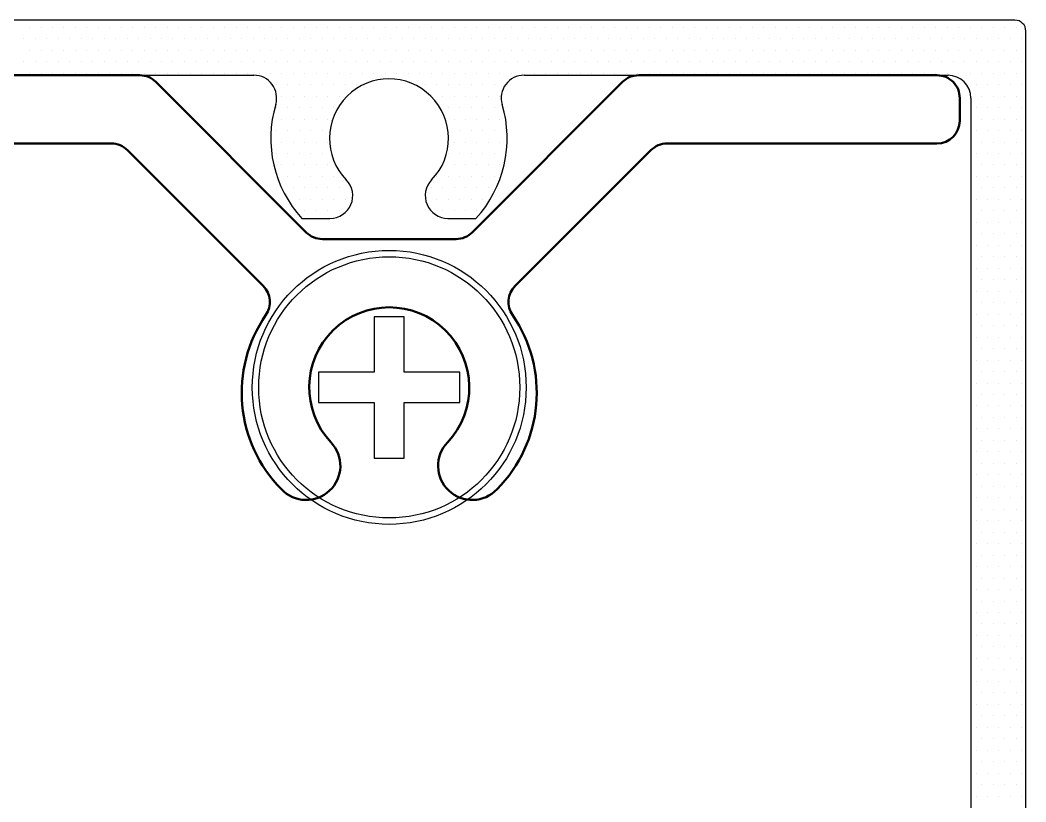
# Model space of a CAD drawing. Header units: inches. Extents: x 3.8 to 36.3, y 0.9 to 43.6.
# Drawn here: x 9.196 to 10.566, y 13.41 to 14.474 of the extents above; entities that cross this region are included whole.
import ezdxf

# ---------------------------------------------------------------- set-up
doc = ezdxf.new("R2010")
doc.units = ezdxf.units.IN
doc.header["$MEASUREMENT"] = 0
doc.layers.add('R-SWTS-DET1', color=1, linetype='Continuous')
doc.layers.add('R-SWTS-PAT1', color=5, linetype='Continuous')

msp = doc.modelspace()

# ---------------------------------------------------------------- linework, layer by layer
at = {"layer": 'R-SWTS-DET1', "lineweight": 30}
for p, q in [((10.55127, 14.47395), (8.33877, 14.47395)), ((10.56627, 12.48898), (10.56627, 14.45895)), ((8.88274, 14.39891), (9.51483, 14.39891)), ((9.88274, 14.39891), (10.46027, 14.39891)), ((10.49127, 14.36791), (10.49127, 12.57995)), ((9.5803, 14.20391), (9.61841, 14.20391)), ((9.77916, 14.20391), (9.81728, 14.20391))]:
    msp.add_line(p, q, dxfattribs=at)
at = {"layer": 'R-SWTS-DET1', "lineweight": 50}
for p, q in [((9.03892, 14.39891), (9.19913, 14.39891)), ((9.19913, 14.39891), (9.35935, 14.39891)), ((10.03892, 14.39891), (10.44521, 14.39891)), ((9.38127, 14.38983), (9.58611, 14.18499)), ((9.81215, 14.18499), (10.017, 14.38983)), ((10.47621, 14.36784), (10.47615, 14.33684)), ((9.32083, 14.30591), (9.07744, 14.30591)), ((10.44515, 14.30591), (10.07744, 14.30591)), ((9.52759, 14.11199), (9.34275, 14.29683)), ((10.05552, 14.29683), (9.87067, 14.11199)), ((9.60803, 14.17591), (9.79023, 14.17591))]:
    msp.add_line(p, q, dxfattribs=at)
at = {"layer": 'R-SWTS-DET1'}
for p, q in [((9.67863, 14.07011), (9.67863, 14.00566)), ((9.71963, 14.07011), (9.67863, 14.07011)), ((9.71963, 14.00566), (9.71963, 14.07011)), ((9.67863, 14.00566), (9.67863, 13.99441)), ((9.71963, 13.99441), (9.71963, 14.00566)), ((9.66738, 13.99441), (9.60293, 13.99441)), ((9.60293, 13.99441), (9.60293, 13.95341)), ((9.67863, 13.99441), (9.66738, 13.99441)), ((9.73088, 13.99441), (9.71963, 13.99441)), ((9.79533, 13.99441), (9.73088, 13.99441)), ((9.79533, 13.95341), (9.79533, 13.99441)), ((9.60293, 13.95341), (9.66738, 13.95341)), ((9.66738, 13.95341), (9.67863, 13.95341)), ((9.67863, 13.95341), (9.67863, 13.94216)), ((9.71963, 13.95341), (9.73088, 13.95341)), ((9.71963, 13.94216), (9.71963, 13.95341)), ((9.73088, 13.95341), (9.79533, 13.95341)), ((9.67863, 13.94216), (9.67863, 13.87771)), ((9.71963, 13.87771), (9.71963, 13.94216)), ((9.67863, 13.87771), (9.71963, 13.87771))]:
    msp.add_line(p, q, dxfattribs=at)
for radius in [0.1865, 0.17782]:
    msp.add_circle((9.69913, 13.97391), radius, dxfattribs=at)
at = {"layer": 'R-SWTS-DET1', "lineweight": 30}
for centre, radius, start, end in [((10.55127, 14.45895), 0.015, 0, 90), ((9.51483, 14.36791), 0.031, 343.35396, 90), ((9.88274, 14.36791), 0.031, 90, 196.64604), ((10.46027, 14.36791), 0.031, 0, 90), ((9.69879, 14.31291), 0.081, 315.85883, 224.14117), ((9.69879, 14.31291), 0.161, 163.35396, 222.61111), ((9.69879, 14.31291), 0.161, 317.38889, 16.64604), ((9.61841, 14.23491), 0.031, 270, 44.14117), ((9.77916, 14.23491), 0.031, 135.85883, 270)]:
    msp.add_arc(centre, radius, start, end, dxfattribs=at)
at = {"layer": 'R-SWTS-DET1', "lineweight": 50}
for centre, radius, start, end in [((9.35935, 14.36791), 0.031, 45, 90), ((10.03892, 14.36791), 0.031, 90, 135), ((10.44521, 14.36791), 0.031, 359.87936, 90), ((10.44515, 14.33691), 0.031, 270, 359.87936), ((9.32083, 14.27491), 0.031, 45, 90), ((10.07744, 14.27491), 0.031, 90, 135), ((9.60803, 14.20691), 0.031, 225, 270), ((9.79023, 14.20691), 0.031, 270, 315), ((9.50567, 14.09007), 0.031, 325.3971, 45), ((9.89259, 14.09007), 0.031, 135, 214.6029), ((9.69913, 13.97391), 0.109, 316.649, 223.351), ((9.6847, 13.96655), 0.18651, 145.3971, 224.74966), ((9.71356, 13.96655), 0.18651, 315.25034, 34.6029), ((9.58606, 13.86716), 0.0465, 223.351, 43.351), ((9.81221, 13.86716), 0.0465, 136.649, 316.649)]:
    msp.add_arc(centre, radius, start, end, dxfattribs=at)
at = {"layer": 'R-SWTS-PAT1'}
for p, q in [((9.20927, 14.46425), (9.20927, 14.46425)), ((9.2249, 14.46425), (9.2249, 14.46425)), ((9.24052, 14.46425), (9.24052, 14.46425)), ((9.25615, 14.46425), (9.25615, 14.46425)), ((9.27177, 14.46425), (9.27177, 14.46425)), ((9.2874, 14.46425), (9.2874, 14.46425)), ((9.30302, 14.46425), (9.30302, 14.46425)), ((9.31865, 14.46425), (9.31865, 14.46425)), ((9.33427, 14.46425), (9.33427, 14.46425)), ((9.3499, 14.46425), (9.3499, 14.46425)), ((9.36552, 14.46425), (9.36552, 14.46425)), ((9.38115, 14.46425), (9.38115, 14.46425)), ((9.39677, 14.46425), (9.39677, 14.46425)), ((9.4124, 14.46425), (9.4124, 14.46425)), ((9.42802, 14.46425), (9.42802, 14.46425)), ((9.44365, 14.46425), (9.44365, 14.46425)), ((9.45927, 14.46425), (9.45927, 14.46425)), ((9.4749, 14.46425), (9.4749, 14.46425)), ((9.49052, 14.46425), (9.49052, 14.46425)), ((9.50615, 14.46425), (9.50615, 14.46425)), ((9.52177, 14.46425), (9.52177, 14.46425)), ((9.5374, 14.46425), (9.5374, 14.46425)), ((9.55302, 14.46425), (9.55302, 14.46425)), ((9.56865, 14.46425), (9.56865, 14.46425)), ((9.58427, 14.46425), (9.58427, 14.46425)), ((9.5999, 14.46425), (9.5999, 14.46425)), ((9.61552, 14.46425), (9.61552, 14.46425)), ((9.63115, 14.46425), (9.63115, 14.46425)), ((9.64677, 14.46425), (9.64677, 14.46425)), ((9.6624, 14.46425), (9.6624, 14.46425)), ((9.67802, 14.46425), (9.67802, 14.46425)), ((9.69365, 14.46425), (9.69365, 14.46425)), ((9.70927, 14.46425), (9.70927, 14.46425)), ((9.7249, 14.46425), (9.7249, 14.46425)), ((9.74052, 14.46425), (9.74052, 14.46425)), ((9.75615, 14.46425), (9.75615, 14.46425)), ((9.77177, 14.46425), (9.77177, 14.46425)), ((9.7874, 14.46425), (9.7874, 14.46425)), ((9.80302, 14.46425), (9.80302, 14.46425)), ((9.81865, 14.46425), (9.81865, 14.46425)), ((9.83427, 14.46425), (9.83427, 14.46425)), ((9.8499, 14.46425), (9.8499, 14.46425)), ((9.86552, 14.46425), (9.86552, 14.46425)), ((9.88115, 14.46425), (9.88115, 14.46425)), ((9.89677, 14.46425), (9.89677, 14.46425)), ((9.9124, 14.46425), (9.9124, 14.46425)), ((9.92802, 14.46425), (9.92802, 14.46425)), ((9.94365, 14.46425), (9.94365, 14.46425)), ((9.95927, 14.46425), (9.95927, 14.46425)), ((9.9749, 14.46425), (9.9749, 14.46425)), ((9.99052, 14.46425), (9.99052, 14.46425)), ((10.00615, 14.46425), (10.00615, 14.46425)), ((10.02177, 14.46425), (10.02177, 14.46425)), ((10.0374, 14.46425), (10.0374, 14.46425)), ((10.05302, 14.46425), (10.05302, 14.46425)), ((10.06865, 14.46425), (10.06865, 14.46425)), ((10.08427, 14.46425), (10.08427, 14.46425)), ((10.0999, 14.46425), (10.0999, 14.46425)), ((10.11552, 14.46425), (10.11552, 14.46425)), ((10.13115, 14.46425), (10.13115, 14.46425)), ((10.14677, 14.46425), (10.14677, 14.46425)), ((10.1624, 14.46425), (10.1624, 14.46425)), ((10.17802, 14.46425), (10.17802, 14.46425)), ((10.19365, 14.46425), (10.19365, 14.46425)), ((10.20927, 14.46425), (10.20927, 14.46425)), ((10.2249, 14.46425), (10.2249, 14.46425)), ((10.24052, 14.46425), (10.24052, 14.46425)), ((10.25615, 14.46425), (10.25615, 14.46425)), ((10.27177, 14.46425), (10.27177, 14.46425)), ((10.2874, 14.46425), (10.2874, 14.46425)), ((10.30302, 14.46425), (10.30302, 14.46425)), ((10.31865, 14.46425), (10.31865, 14.46425)), ((10.33427, 14.46425), (10.33427, 14.46425)), ((10.3499, 14.46425), (10.3499, 14.46425)), ((10.36552, 14.46425), (10.36552, 14.46425)), ((10.38115, 14.46425), (10.38115, 14.46425)), ((10.39677, 14.46425), (10.39677, 14.46425)), ((10.4124, 14.46425), (10.4124, 14.46425)), ((10.42802, 14.46425), (10.42802, 14.46425)), ((10.44365, 14.46425), (10.44365, 14.46425)), ((10.45927, 14.46425), (10.45927, 14.46425)), ((10.4749, 14.46425), (10.4749, 14.46425)), ((10.49052, 14.46425), (10.49052, 14.46425)), ((10.50615, 14.46425), (10.50615, 14.46425)), ((10.52177, 14.46425), (10.52177, 14.46425)), ((10.5374, 14.46425), (10.5374, 14.46425)), ((10.55302, 14.46425), (10.55302, 14.46425)), ((9.20146, 14.44862), (9.20146, 14.44862)), ((9.21709, 14.44862), (9.21709, 14.44862)), ((9.23271, 14.44862), (9.23271, 14.44862)), ((9.24834, 14.44862), (9.24834, 14.44862)), ((9.26396, 14.44862), (9.26396, 14.44862)), ((9.27959, 14.44862), (9.27959, 14.44862)), ((9.29521, 14.44862), (9.29521, 14.44862)), ((9.31084, 14.44862), (9.31084, 14.44862)), ((9.32646, 14.44862), (9.32646, 14.44862)), ((9.34209, 14.44862), (9.34209, 14.44862)), ((9.35771, 14.44862), (9.35771, 14.44862)), ((9.37334, 14.44862), (9.37334, 14.44862)), ((9.38896, 14.44862), (9.38896, 14.44862)), ((9.40459, 14.44862), (9.40459, 14.44862)), ((9.42021, 14.44862), (9.42021, 14.44862)), ((9.43584, 14.44862), (9.43584, 14.44862)), ((9.45146, 14.44862), (9.45146, 14.44862)), ((9.46709, 14.44862), (9.46709, 14.44862)), ((9.48271, 14.44862), (9.48271, 14.44862)), ((9.49834, 14.44862), (9.49834, 14.44862)), ((9.51396, 14.44862), (9.51396, 14.44862)), ((9.52959, 14.44862), (9.52959, 14.44862)), ((9.54521, 14.44862), (9.54521, 14.44862)), ((9.56084, 14.44862), (9.56084, 14.44862)), ((9.57646, 14.44862), (9.57646, 14.44862)), ((9.59209, 14.44862), (9.59209, 14.44862)), ((9.60771, 14.44862), (9.60771, 14.44862)), ((9.62334, 14.44862), (9.62334, 14.44862)), ((9.63896, 14.44862), (9.63896, 14.44862)), ((9.65459, 14.44862), (9.65459, 14.44862)), ((9.67021, 14.44862), (9.67021, 14.44862)), ((9.68584, 14.44862), (9.68584, 14.44862)), ((9.70146, 14.44862), (9.70146, 14.44862)), ((9.71709, 14.44862), (9.71709, 14.44862)), ((9.73271, 14.44862), (9.73271, 14.44862)), ((9.74834, 14.44862), (9.74834, 14.44862)), ((9.76396, 14.44862), (9.76396, 14.44862)), ((9.77959, 14.44862), (9.77959, 14.44862)), ((9.79521, 14.44862), (9.79521, 14.44862)), ((9.81084, 14.44862), (9.81084, 14.44862)), ((9.82646, 14.44862), (9.82646, 14.44862)), ((9.84209, 14.44862), (9.84209, 14.44862)), ((9.85771, 14.44862), (9.85771, 14.44862)), ((9.87334, 14.44862), (9.87334, 14.44862)), ((9.88896, 14.44862), (9.88896, 14.44862)), ((9.90459, 14.44862), (9.90459, 14.44862)), ((9.92021, 14.44862), (9.92021, 14.44862)), ((9.93584, 14.44862), (9.93584, 14.44862)), ((9.95146, 14.44862), (9.95146, 14.44862)), ((9.96709, 14.44862), (9.96709, 14.44862)), ((9.98271, 14.44862), (9.98271, 14.44862)), ((9.99834, 14.44862), (9.99834, 14.44862)), ((10.01396, 14.44862), (10.01396, 14.44862)), ((10.02959, 14.44862), (10.02959, 14.44862)), ((10.04521, 14.44862), (10.04521, 14.44862)), ((10.06084, 14.44862), (10.06084, 14.44862)), ((10.07646, 14.44862), (10.07646, 14.44862)), ((10.09209, 14.44862), (10.09209, 14.44862)), ((10.10771, 14.44862), (10.10771, 14.44862)), ((10.12334, 14.44862), (10.12334, 14.44862)), ((10.13896, 14.44862), (10.13896, 14.44862)), ((10.15459, 14.44862), (10.15459, 14.44862)), ((10.17021, 14.44862), (10.17021, 14.44862)), ((10.18584, 14.44862), (10.18584, 14.44862)), ((10.20146, 14.44862), (10.20146, 14.44862)), ((10.21709, 14.44862), (10.21709, 14.44862)), ((10.23271, 14.44862), (10.23271, 14.44862)), ((10.24834, 14.44862), (10.24834, 14.44862)), ((10.26396, 14.44862), (10.26396, 14.44862)), ((10.27959, 14.44862), (10.27959, 14.44862)), ((10.29521, 14.44862), (10.29521, 14.44862)), ((10.31084, 14.44862), (10.31084, 14.44862)), ((10.32646, 14.44862), (10.32646, 14.44862)), ((10.34209, 14.44862), (10.34209, 14.44862)), ((10.35771, 14.44862), (10.35771, 14.44862)), ((10.37334, 14.44862), (10.37334, 14.44862)), ((10.38896, 14.44862), (10.38896, 14.44862)), ((10.40459, 14.44862), (10.40459, 14.44862)), ((10.42021, 14.44862), (10.42021, 14.44862)), ((10.43584, 14.44862), (10.43584, 14.44862)), ((10.45146, 14.44862), (10.45146, 14.44862)), ((10.46709, 14.44862), (10.46709, 14.44862)), ((10.48271, 14.44862), (10.48271, 14.44862)), ((10.49834, 14.44862), (10.49834, 14.44862)), ((10.51396, 14.44862), (10.51396, 14.44862)), ((10.52959, 14.44862), (10.52959, 14.44862)), ((10.54521, 14.44862), (10.54521, 14.44862)), ((10.56084, 14.44862), (10.56084, 14.44862)), ((9.20927, 14.433), (9.20927, 14.433)), ((9.2249, 14.433), (9.2249, 14.433)), ((9.24052, 14.433), (9.24052, 14.433)), ((9.25615, 14.433), (9.25615, 14.433)), ((9.27177, 14.433), (9.27177, 14.433)), ((9.2874, 14.433), (9.2874, 14.433)), ((9.30302, 14.433), (9.30302, 14.433)), ((9.31865, 14.433), (9.31865, 14.433)), ((9.33427, 14.433), (9.33427, 14.433)), ((9.3499, 14.433), (9.3499, 14.433)), ((9.36552, 14.433), (9.36552, 14.433)), ((9.38115, 14.433), (9.38115, 14.433)), ((9.39677, 14.433), (9.39677, 14.433)), ((9.4124, 14.433), (9.4124, 14.433)), ((9.42802, 14.433), (9.42802, 14.433)), ((9.44365, 14.433), (9.44365, 14.433)), ((9.45927, 14.433), (9.45927, 14.433)), ((9.4749, 14.433), (9.4749, 14.433)), ((9.49052, 14.433), (9.49052, 14.433)), ((9.50615, 14.433), (9.50615, 14.433)), ((9.52177, 14.433), (9.52177, 14.433)), ((9.5374, 14.433), (9.5374, 14.433)), ((9.55302, 14.433), (9.55302, 14.433)), ((9.56865, 14.433), (9.56865, 14.433)), ((9.58427, 14.433), (9.58427, 14.433)), ((9.5999, 14.433), (9.5999, 14.433)), ((9.61552, 14.433), (9.61552, 14.433)), ((9.63115, 14.433), (9.63115, 14.433)), ((9.64677, 14.433), (9.64677, 14.433)), ((9.6624, 14.433), (9.6624, 14.433)), ((9.67802, 14.433), (9.67802, 14.433)), ((9.69365, 14.433), (9.69365, 14.433)), ((9.70927, 14.433), (9.70927, 14.433)), ((9.7249, 14.433), (9.7249, 14.433)), ((9.74052, 14.433), (9.74052, 14.433)), ((9.75615, 14.433), (9.75615, 14.433)), ((9.77177, 14.433), (9.77177, 14.433)), ((9.7874, 14.433), (9.7874, 14.433)), ((9.80302, 14.433), (9.80302, 14.433)), ((9.81865, 14.433), (9.81865, 14.433)), ((9.83427, 14.433), (9.83427, 14.433)), ((9.8499, 14.433), (9.8499, 14.433)), ((9.86552, 14.433), (9.86552, 14.433)), ((9.88115, 14.433), (9.88115, 14.433)), ((9.89677, 14.433), (9.89677, 14.433)), ((9.9124, 14.433), (9.9124, 14.433)), ((9.92802, 14.433), (9.92802, 14.433)), ((9.94365, 14.433), (9.94365, 14.433)), ((9.95927, 14.433), (9.95927, 14.433)), ((9.9749, 14.433), (9.9749, 14.433)), ((9.99052, 14.433), (9.99052, 14.433)), ((10.00615, 14.433), (10.00615, 14.433)), ((10.02177, 14.433), (10.02177, 14.433)), ((10.0374, 14.433), (10.0374, 14.433)), ((10.05302, 14.433), (10.05302, 14.433)), ((10.06865, 14.433), (10.06865, 14.433)), ((10.08427, 14.433), (10.08427, 14.433)), ((10.0999, 14.433), (10.0999, 14.433)), ((10.11552, 14.433), (10.11552, 14.433)), ((10.13115, 14.433), (10.13115, 14.433)), ((10.14677, 14.433), (10.14677, 14.433)), ((10.1624, 14.433), (10.1624, 14.433)), ((10.17802, 14.433), (10.17802, 14.433)), ((10.19365, 14.433), (10.19365, 14.433)), ((10.20927, 14.433), (10.20927, 14.433)), ((10.2249, 14.433), (10.2249, 14.433)), ((10.24052, 14.433), (10.24052, 14.433)), ((10.25615, 14.433), (10.25615, 14.433)), ((10.27177, 14.433), (10.27177, 14.433)), ((10.2874, 14.433), (10.2874, 14.433)), ((10.30302, 14.433), (10.30302, 14.433)), ((10.31865, 14.433), (10.31865, 14.433)), ((10.33427, 14.433), (10.33427, 14.433)), ((10.3499, 14.433), (10.3499, 14.433)), ((10.36552, 14.433), (10.36552, 14.433)), ((10.38115, 14.433), (10.38115, 14.433)), ((10.39677, 14.433), (10.39677, 14.433)), ((10.4124, 14.433), (10.4124, 14.433)), ((10.42802, 14.433), (10.42802, 14.433)), ((10.44365, 14.433), (10.44365, 14.433)), ((10.45927, 14.433), (10.45927, 14.433)), ((10.4749, 14.433), (10.4749, 14.433)), ((10.49052, 14.433), (10.49052, 14.433)), ((10.50615, 14.433), (10.50615, 14.433)), ((10.52177, 14.433), (10.52177, 14.433)), ((10.5374, 14.433), (10.5374, 14.433)), ((10.55302, 14.433), (10.55302, 14.433)), ((9.20146, 14.41737), (9.20146, 14.41737)), ((9.21709, 14.41737), (9.21709, 14.41737)), ((9.23271, 14.41737), (9.23271, 14.41737)), ((9.24834, 14.41737), (9.24834, 14.41737)), ((9.26396, 14.41737), (9.26396, 14.41737)), ((9.27959, 14.41737), (9.27959, 14.41737)), ((9.29521, 14.41737), (9.29521, 14.41737)), ((9.31084, 14.41737), (9.31084, 14.41737)), ((9.32646, 14.41737), (9.32646, 14.41737)), ((9.34209, 14.41737), (9.34209, 14.41737)), ((9.35771, 14.41737), (9.35771, 14.41737)), ((9.37334, 14.41737), (9.37334, 14.41737)), ((9.38896, 14.41737), (9.38896, 14.41737)), ((9.40459, 14.41737), (9.40459, 14.41737)), ((9.42021, 14.41737), (9.42021, 14.41737)), ((9.43584, 14.41737), (9.43584, 14.41737)), ((9.45146, 14.41737), (9.45146, 14.41737)), ((9.46709, 14.41737), (9.46709, 14.41737)), ((9.48271, 14.41737), (9.48271, 14.41737)), ((9.49834, 14.41737), (9.49834, 14.41737)), ((9.51396, 14.41737), (9.51396, 14.41737)), ((9.52959, 14.41737), (9.52959, 14.41737)), ((9.54521, 14.41737), (9.54521, 14.41737)), ((9.56084, 14.41737), (9.56084, 14.41737)), ((9.57646, 14.41737), (9.57646, 14.41737)), ((9.59209, 14.41737), (9.59209, 14.41737)), ((9.60771, 14.41737), (9.60771, 14.41737)), ((9.62334, 14.41737), (9.62334, 14.41737)), ((9.63896, 14.41737), (9.63896, 14.41737)), ((9.65459, 14.41737), (9.65459, 14.41737)), ((9.67021, 14.41737), (9.67021, 14.41737)), ((9.68584, 14.41737), (9.68584, 14.41737)), ((9.70146, 14.41737), (9.70146, 14.41737)), ((9.71709, 14.41737), (9.71709, 14.41737)), ((9.73271, 14.41737), (9.73271, 14.41737)), ((9.74834, 14.41737), (9.74834, 14.41737)), ((9.76396, 14.41737), (9.76396, 14.41737)), ((9.77959, 14.41737), (9.77959, 14.41737)), ((9.79521, 14.41737), (9.79521, 14.41737)), ((9.81084, 14.41737), (9.81084, 14.41737)), ((9.82646, 14.41737), (9.82646, 14.41737)), ((9.84209, 14.41737), (9.84209, 14.41737)), ((9.85771, 14.41737), (9.85771, 14.41737)), ((9.87334, 14.41737), (9.87334, 14.41737)), ((9.88896, 14.41737), (9.88896, 14.41737)), ((9.90459, 14.41737), (9.90459, 14.41737)), ((9.92021, 14.41737), (9.92021, 14.41737)), ((9.93584, 14.41737), (9.93584, 14.41737)), ((9.95146, 14.41737), (9.95146, 14.41737)), ((9.96709, 14.41737), (9.96709, 14.41737)), ((9.98271, 14.41737), (9.98271, 14.41737)), ((9.99834, 14.41737), (9.99834, 14.41737)), ((10.01396, 14.41737), (10.01396, 14.41737)), ((10.02959, 14.41737), (10.02959, 14.41737)), ((10.04521, 14.41737), (10.04521, 14.41737)), ((10.06084, 14.41737), (10.06084, 14.41737)), ((10.07646, 14.41737), (10.07646, 14.41737)), ((10.09209, 14.41737), (10.09209, 14.41737)), ((10.10771, 14.41737), (10.10771, 14.41737)), ((10.12334, 14.41737), (10.12334, 14.41737)), ((10.13896, 14.41737), (10.13896, 14.41737)), ((10.15459, 14.41737), (10.15459, 14.41737)), ((10.17021, 14.41737), (10.17021, 14.41737)), ((10.18584, 14.41737), (10.18584, 14.41737)), ((10.20146, 14.41737), (10.20146, 14.41737)), ((10.21709, 14.41737), (10.21709, 14.41737)), ((10.23271, 14.41737), (10.23271, 14.41737)), ((10.24834, 14.41737), (10.24834, 14.41737)), ((10.26396, 14.41737), (10.26396, 14.41737)), ((10.27959, 14.41737), (10.27959, 14.41737)), ((10.29521, 14.41737), (10.29521, 14.41737)), ((10.31084, 14.41737), (10.31084, 14.41737)), ((10.32646, 14.41737), (10.32646, 14.41737)), ((10.34209, 14.41737), (10.34209, 14.41737)), ((10.35771, 14.41737), (10.35771, 14.41737)), ((10.37334, 14.41737), (10.37334, 14.41737)), ((10.38896, 14.41737), (10.38896, 14.41737)), ((10.40459, 14.41737), (10.40459, 14.41737)), ((10.42021, 14.41737), (10.42021, 14.41737)), ((10.43584, 14.41737), (10.43584, 14.41737)), ((10.45146, 14.41737), (10.45146, 14.41737)), ((10.46709, 14.41737), (10.46709, 14.41737)), ((10.48271, 14.41737), (10.48271, 14.41737)), ((10.49834, 14.41737), (10.49834, 14.41737)), ((10.51396, 14.41737), (10.51396, 14.41737)), ((10.52959, 14.41737), (10.52959, 14.41737)), ((10.54521, 14.41737), (10.54521, 14.41737)), ((10.56084, 14.41737), (10.56084, 14.41737)), ((9.20927, 14.40175), (9.20927, 14.40175)), ((9.2249, 14.40175), (9.2249, 14.40175)), ((9.24052, 14.40175), (9.24052, 14.40175)), ((9.25615, 14.40175), (9.25615, 14.40175)), ((9.27177, 14.40175), (9.27177, 14.40175)), ((9.2874, 14.40175), (9.2874, 14.40175)), ((9.30302, 14.40175), (9.30302, 14.40175)), ((9.31865, 14.40175), (9.31865, 14.40175)), ((9.33427, 14.40175), (9.33427, 14.40175)), ((9.3499, 14.40175), (9.3499, 14.40175)), ((9.36552, 14.40175), (9.36552, 14.40175)), ((9.38115, 14.40175), (9.38115, 14.40175)), ((9.39677, 14.40175), (9.39677, 14.40175)), ((9.4124, 14.40175), (9.4124, 14.40175)), ((9.42802, 14.40175), (9.42802, 14.40175)), ((9.44365, 14.40175), (9.44365, 14.40175)), ((9.45927, 14.40175), (9.45927, 14.40175)), ((9.4749, 14.40175), (9.4749, 14.40175)), ((9.49052, 14.40175), (9.49052, 14.40175)), ((9.50615, 14.40175), (9.50615, 14.40175)), ((9.52177, 14.40175), (9.52177, 14.40175)), ((9.5374, 14.40175), (9.5374, 14.40175)), ((9.55302, 14.40175), (9.55302, 14.40175)), ((9.56865, 14.40175), (9.56865, 14.40175)), ((9.58427, 14.40175), (9.58427, 14.40175)), ((9.5999, 14.40175), (9.5999, 14.40175)), ((9.61552, 14.40175), (9.61552, 14.40175)), ((9.63115, 14.40175), (9.63115, 14.40175)), ((9.64677, 14.40175), (9.64677, 14.40175)), ((9.6624, 14.40175), (9.6624, 14.40175)), ((9.67802, 14.40175), (9.67802, 14.40175)), ((9.69365, 14.40175), (9.69365, 14.40175)), ((9.70927, 14.40175), (9.70927, 14.40175)), ((9.7249, 14.40175), (9.7249, 14.40175)), ((9.74052, 14.40175), (9.74052, 14.40175)), ((9.75615, 14.40175), (9.75615, 14.40175)), ((9.77177, 14.40175), (9.77177, 14.40175)), ((9.7874, 14.40175), (9.7874, 14.40175)), ((9.80302, 14.40175), (9.80302, 14.40175)), ((9.81865, 14.40175), (9.81865, 14.40175)), ((9.83427, 14.40175), (9.83427, 14.40175)), ((9.8499, 14.40175), (9.8499, 14.40175)), ((9.86552, 14.40175), (9.86552, 14.40175)), ((9.88115, 14.40175), (9.88115, 14.40175)), ((9.89677, 14.40175), (9.89677, 14.40175)), ((9.9124, 14.40175), (9.9124, 14.40175)), ((9.92802, 14.40175), (9.92802, 14.40175)), ((9.94365, 14.40175), (9.94365, 14.40175)), ((9.95927, 14.40175), (9.95927, 14.40175)), ((9.9749, 14.40175), (9.9749, 14.40175)), ((9.99052, 14.40175), (9.99052, 14.40175)), ((10.00615, 14.40175), (10.00615, 14.40175)), ((10.02177, 14.40175), (10.02177, 14.40175)), ((10.0374, 14.40175), (10.0374, 14.40175)), ((10.05302, 14.40175), (10.05302, 14.40175)), ((10.06865, 14.40175), (10.06865, 14.40175)), ((10.08427, 14.40175), (10.08427, 14.40175)), ((10.0999, 14.40175), (10.0999, 14.40175)), ((10.11552, 14.40175), (10.11552, 14.40175)), ((10.13115, 14.40175), (10.13115, 14.40175)), ((10.14677, 14.40175), (10.14677, 14.40175)), ((10.1624, 14.40175), (10.1624, 14.40175)), ((10.17802, 14.40175), (10.17802, 14.40175)), ((10.19365, 14.40175), (10.19365, 14.40175)), ((10.20927, 14.40175), (10.20927, 14.40175)), ((10.2249, 14.40175), (10.2249, 14.40175)), ((10.24052, 14.40175), (10.24052, 14.40175)), ((10.25615, 14.40175), (10.25615, 14.40175)), ((10.27177, 14.40175), (10.27177, 14.40175)), ((10.2874, 14.40175), (10.2874, 14.40175)), ((10.30302, 14.40175), (10.30302, 14.40175)), ((10.31865, 14.40175), (10.31865, 14.40175)), ((10.33427, 14.40175), (10.33427, 14.40175)), ((10.3499, 14.40175), (10.3499, 14.40175)), ((10.36552, 14.40175), (10.36552, 14.40175)), ((10.38115, 14.40175), (10.38115, 14.40175)), ((10.39677, 14.40175), (10.39677, 14.40175)), ((10.4124, 14.40175), (10.4124, 14.40175)), ((10.42802, 14.40175), (10.42802, 14.40175)), ((10.44365, 14.40175), (10.44365, 14.40175)), ((10.45927, 14.40175), (10.45927, 14.40175)), ((10.4749, 14.40175), (10.4749, 14.40175)), ((10.49052, 14.40175), (10.49052, 14.40175)), ((10.50615, 14.40175), (10.50615, 14.40175)), ((10.52177, 14.40175), (10.52177, 14.40175)), ((10.5374, 14.40175), (10.5374, 14.40175)), ((10.55302, 14.40175), (10.55302, 14.40175)), ((9.54521, 14.38612), (9.54521, 14.38612)), ((9.56084, 14.38612), (9.56084, 14.38612)), ((9.57646, 14.38612), (9.57646, 14.38612)), ((9.59209, 14.38612), (9.59209, 14.38612)), ((9.60771, 14.38612), (9.60771, 14.38612)), ((9.62334, 14.38612), (9.62334, 14.38612)), ((9.63896, 14.38612), (9.63896, 14.38612)), ((9.65459, 14.38612), (9.65459, 14.38612)), ((9.74834, 14.38612), (9.74834, 14.38612)), ((9.76396, 14.38612), (9.76396, 14.38612)), ((9.77959, 14.38612), (9.77959, 14.38612)), ((9.79521, 14.38612), (9.79521, 14.38612)), ((9.81084, 14.38612), (9.81084, 14.38612)), ((9.82646, 14.38612), (9.82646, 14.38612)), ((9.84209, 14.38612), (9.84209, 14.38612)), ((10.49834, 14.38612), (10.49834, 14.38612)), ((10.51396, 14.38612), (10.51396, 14.38612)), ((10.52959, 14.38612), (10.52959, 14.38612)), ((10.54521, 14.38612), (10.54521, 14.38612)), ((10.56084, 14.38612), (10.56084, 14.38612)), ((9.55302, 14.3705), (9.55302, 14.3705)), ((9.56865, 14.3705), (9.56865, 14.3705)), ((9.58427, 14.3705), (9.58427, 14.3705)), ((9.5999, 14.3705), (9.5999, 14.3705)), ((9.61552, 14.3705), (9.61552, 14.3705)), ((9.63115, 14.3705), (9.63115, 14.3705)), ((9.75615, 14.3705), (9.75615, 14.3705)), ((9.77177, 14.3705), (9.77177, 14.3705)), ((9.7874, 14.3705), (9.7874, 14.3705)), ((9.80302, 14.3705), (9.80302, 14.3705)), ((9.81865, 14.3705), (9.81865, 14.3705)), ((9.83427, 14.3705), (9.83427, 14.3705)), ((9.8499, 14.3705), (9.8499, 14.3705)), ((10.50615, 14.3705), (10.50615, 14.3705)), ((10.52177, 14.3705), (10.52177, 14.3705)), ((10.5374, 14.3705), (10.5374, 14.3705)), ((10.55302, 14.3705), (10.55302, 14.3705)), ((9.54521, 14.35487), (9.54521, 14.35487)), ((9.56084, 14.35487), (9.56084, 14.35487)), ((9.57646, 14.35487), (9.57646, 14.35487)), ((9.59209, 14.35487), (9.59209, 14.35487)), ((9.60771, 14.35487), (9.60771, 14.35487)), ((9.62334, 14.35487), (9.62334, 14.35487)), ((9.77959, 14.35487), (9.77959, 14.35487)), ((9.79521, 14.35487), (9.79521, 14.35487)), ((9.81084, 14.35487), (9.81084, 14.35487)), ((9.82646, 14.35487), (9.82646, 14.35487)), ((9.84209, 14.35487), (9.84209, 14.35487)), ((10.49834, 14.35487), (10.49834, 14.35487)), ((10.51396, 14.35487), (10.51396, 14.35487)), ((10.52959, 14.35487), (10.52959, 14.35487)), ((10.54521, 14.35487), (10.54521, 14.35487)), ((10.56084, 14.35487), (10.56084, 14.35487)), ((9.55302, 14.33925), (9.55302, 14.33925)), ((9.56865, 14.33925), (9.56865, 14.33925)), ((9.58427, 14.33925), (9.58427, 14.33925)), ((9.5999, 14.33925), (9.5999, 14.33925)), ((9.61552, 14.33925), (9.61552, 14.33925)), ((9.7874, 14.33925), (9.7874, 14.33925)), ((9.80302, 14.33925), (9.80302, 14.33925)), ((9.81865, 14.33925), (9.81865, 14.33925)), ((9.83427, 14.33925), (9.83427, 14.33925)), ((9.8499, 14.33925), (9.8499, 14.33925)), ((10.50615, 14.33925), (10.50615, 14.33925)), ((10.52177, 14.33925), (10.52177, 14.33925)), ((10.5374, 14.33925), (10.5374, 14.33925)), ((10.55302, 14.33925), (10.55302, 14.33925)), ((9.54521, 14.32362), (9.54521, 14.32362)), ((9.56084, 14.32362), (9.56084, 14.32362)), ((9.57646, 14.32362), (9.57646, 14.32362)), ((9.59209, 14.32362), (9.59209, 14.32362)), ((9.60771, 14.32362), (9.60771, 14.32362)), ((9.77959, 14.32362), (9.77959, 14.32362)), ((9.79521, 14.32362), (9.79521, 14.32362)), ((9.81084, 14.32362), (9.81084, 14.32362)), ((9.82646, 14.32362), (9.82646, 14.32362)), ((9.84209, 14.32362), (9.84209, 14.32362)), ((9.85771, 14.32362), (9.85771, 14.32362)), ((10.49834, 14.32362), (10.49834, 14.32362)), ((10.51396, 14.32362), (10.51396, 14.32362)), ((10.52959, 14.32362), (10.52959, 14.32362)), ((10.54521, 14.32362), (10.54521, 14.32362)), ((10.56084, 14.32362), (10.56084, 14.32362)), ((9.55302, 14.308), (9.55302, 14.308)), ((9.56865, 14.308), (9.56865, 14.308)), ((9.58427, 14.308), (9.58427, 14.308)), ((9.5999, 14.308), (9.5999, 14.308)), ((9.61552, 14.308), (9.61552, 14.308)), ((9.7874, 14.308), (9.7874, 14.308)), ((9.80302, 14.308), (9.80302, 14.308)), ((9.81865, 14.308), (9.81865, 14.308)), ((9.83427, 14.308), (9.83427, 14.308)), ((9.8499, 14.308), (9.8499, 14.308)), ((10.50615, 14.308), (10.50615, 14.308)), ((10.52177, 14.308), (10.52177, 14.308)), ((10.5374, 14.308), (10.5374, 14.308)), ((10.55302, 14.308), (10.55302, 14.308)), ((9.54521, 14.29237), (9.54521, 14.29237)), ((9.56084, 14.29237), (9.56084, 14.29237)), ((9.57646, 14.29237), (9.57646, 14.29237)), ((9.59209, 14.29237), (9.59209, 14.29237)), ((9.60771, 14.29237), (9.60771, 14.29237)), ((9.77959, 14.29237), (9.77959, 14.29237)), ((9.79521, 14.29237), (9.79521, 14.29237)), ((9.81084, 14.29237), (9.81084, 14.29237)), ((9.82646, 14.29237), (9.82646, 14.29237)), ((9.84209, 14.29237), (9.84209, 14.29237)), ((9.85771, 14.29237), (9.85771, 14.29237)), ((10.49834, 14.29237), (10.49834, 14.29237)), ((10.51396, 14.29237), (10.51396, 14.29237)), ((10.52959, 14.29237), (10.52959, 14.29237)), ((10.54521, 14.29237), (10.54521, 14.29237)), ((10.56084, 14.29237), (10.56084, 14.29237)), ((9.55302, 14.27675), (9.55302, 14.27675)), ((9.56865, 14.27675), (9.56865, 14.27675)), ((9.58427, 14.27675), (9.58427, 14.27675)), ((9.5999, 14.27675), (9.5999, 14.27675)), ((9.61552, 14.27675), (9.61552, 14.27675)), ((9.77177, 14.27675), (9.77177, 14.27675)), ((9.7874, 14.27675), (9.7874, 14.27675)), ((9.80302, 14.27675), (9.80302, 14.27675)), ((9.81865, 14.27675), (9.81865, 14.27675)), ((9.83427, 14.27675), (9.83427, 14.27675)), ((9.8499, 14.27675), (9.8499, 14.27675)), ((10.50615, 14.27675), (10.50615, 14.27675)), ((10.52177, 14.27675), (10.52177, 14.27675)), ((10.5374, 14.27675), (10.5374, 14.27675)), ((10.55302, 14.27675), (10.55302, 14.27675)), ((9.56084, 14.26112), (9.56084, 14.26112)), ((9.57646, 14.26112), (9.57646, 14.26112)), ((9.59209, 14.26112), (9.59209, 14.26112)), ((9.60771, 14.26112), (9.60771, 14.26112)), ((9.62334, 14.26112), (9.62334, 14.26112)), ((9.76396, 14.26112), (9.76396, 14.26112)), ((9.77959, 14.26112), (9.77959, 14.26112)), ((9.79521, 14.26112), (9.79521, 14.26112)), ((9.81084, 14.26112), (9.81084, 14.26112)), ((9.82646, 14.26112), (9.82646, 14.26112)), ((9.84209, 14.26112), (9.84209, 14.26112)), ((10.49834, 14.26112), (10.49834, 14.26112)), ((10.51396, 14.26112), (10.51396, 14.26112)), ((10.52959, 14.26112), (10.52959, 14.26112)), ((10.54521, 14.26112), (10.54521, 14.26112)), ((10.56084, 14.26112), (10.56084, 14.26112)), ((9.55302, 14.2455), (9.55302, 14.2455)), ((9.56865, 14.2455), (9.56865, 14.2455)), ((9.58427, 14.2455), (9.58427, 14.2455)), ((9.5999, 14.2455), (9.5999, 14.2455)), ((9.61552, 14.2455), (9.61552, 14.2455)), ((9.63115, 14.2455), (9.63115, 14.2455)), ((9.64677, 14.2455), (9.64677, 14.2455)), ((9.75615, 14.2455), (9.75615, 14.2455)), ((9.77177, 14.2455), (9.77177, 14.2455)), ((9.7874, 14.2455), (9.7874, 14.2455)), ((9.80302, 14.2455), (9.80302, 14.2455)), ((9.81865, 14.2455), (9.81865, 14.2455)), ((9.83427, 14.2455), (9.83427, 14.2455)), ((10.50615, 14.2455), (10.50615, 14.2455)), ((10.52177, 14.2455), (10.52177, 14.2455)), ((10.5374, 14.2455), (10.5374, 14.2455)), ((10.55302, 14.2455), (10.55302, 14.2455)), ((9.57646, 14.22987), (9.57646, 14.22987)), ((9.59209, 14.22987), (9.59209, 14.22987)), ((9.60771, 14.22987), (9.60771, 14.22987)), ((9.62334, 14.22987), (9.62334, 14.22987)), ((9.63896, 14.22987), (9.63896, 14.22987)), ((9.76396, 14.22987), (9.76396, 14.22987)), ((9.77959, 14.22987), (9.77959, 14.22987)), ((9.79521, 14.22987), (9.79521, 14.22987)), ((9.81084, 14.22987), (9.81084, 14.22987)), ((9.82646, 14.22987), (9.82646, 14.22987)), ((10.49834, 14.22987), (10.49834, 14.22987)), ((10.51396, 14.22987), (10.51396, 14.22987)), ((10.52959, 14.22987), (10.52959, 14.22987)), ((10.54521, 14.22987), (10.54521, 14.22987)), ((10.56084, 14.22987), (10.56084, 14.22987)), ((9.58427, 14.21425), (9.58427, 14.21425)), ((9.5999, 14.21425), (9.5999, 14.21425)), ((9.61552, 14.21425), (9.61552, 14.21425)), ((9.63115, 14.21425), (9.63115, 14.21425)), ((9.75615, 14.21425), (9.75615, 14.21425)), ((9.77177, 14.21425), (9.77177, 14.21425)), ((9.7874, 14.21425), (9.7874, 14.21425)), ((9.80302, 14.21425), (9.80302, 14.21425)), ((9.81865, 14.21425), (9.81865, 14.21425)), ((10.50615, 14.21425), (10.50615, 14.21425)), ((10.52177, 14.21425), (10.52177, 14.21425)), ((10.5374, 14.21425), (10.5374, 14.21425)), ((10.55302, 14.21425), (10.55302, 14.21425)), ((10.49834, 14.19862), (10.49834, 14.19862)), ((10.51396, 14.19862), (10.51396, 14.19862)), ((10.52959, 14.19862), (10.52959, 14.19862)), ((10.54521, 14.19862), (10.54521, 14.19862)), ((10.56084, 14.19862), (10.56084, 14.19862)), ((10.50615, 14.183), (10.50615, 14.183)), ((10.52177, 14.183), (10.52177, 14.183)), ((10.5374, 14.183), (10.5374, 14.183)), ((10.55302, 14.183), (10.55302, 14.183)), ((10.49834, 14.16737), (10.49834, 14.16737)), ((10.51396, 14.16737), (10.51396, 14.16737)), ((10.52959, 14.16737), (10.52959, 14.16737)), ((10.54521, 14.16737), (10.54521, 14.16737)), ((10.56084, 14.16737), (10.56084, 14.16737)), ((10.50615, 14.15175), (10.50615, 14.15175)), ((10.52177, 14.15175), (10.52177, 14.15175)), ((10.5374, 14.15175), (10.5374, 14.15175)), ((10.55302, 14.15175), (10.55302, 14.15175)), ((10.49834, 14.13612), (10.49834, 14.13612)), ((10.51396, 14.13612), (10.51396, 14.13612)), ((10.52959, 14.13612), (10.52959, 14.13612)), ((10.54521, 14.13612), (10.54521, 14.13612)), ((10.56084, 14.13612), (10.56084, 14.13612)), ((10.50615, 14.1205), (10.50615, 14.1205)), ((10.52177, 14.1205), (10.52177, 14.1205)), ((10.5374, 14.1205), (10.5374, 14.1205)), ((10.55302, 14.1205), (10.55302, 14.1205)), ((10.49834, 14.10487), (10.49834, 14.10487)), ((10.51396, 14.10487), (10.51396, 14.10487)), ((10.52959, 14.10487), (10.52959, 14.10487)), ((10.54521, 14.10487), (10.54521, 14.10487)), ((10.56084, 14.10487), (10.56084, 14.10487)), ((10.50615, 14.08925), (10.50615, 14.08925)), ((10.52177, 14.08925), (10.52177, 14.08925)), ((10.5374, 14.08925), (10.5374, 14.08925)), ((10.55302, 14.08925), (10.55302, 14.08925)), ((10.49834, 14.07362), (10.49834, 14.07362)), ((10.51396, 14.07362), (10.51396, 14.07362)), ((10.52959, 14.07362), (10.52959, 14.07362)), ((10.54521, 14.07362), (10.54521, 14.07362)), ((10.56084, 14.07362), (10.56084, 14.07362)), ((10.50615, 14.058), (10.50615, 14.058)), ((10.52177, 14.058), (10.52177, 14.058)), ((10.5374, 14.058), (10.5374, 14.058)), ((10.55302, 14.058), (10.55302, 14.058)), ((10.49834, 14.04237), (10.49834, 14.04237)), ((10.51396, 14.04237), (10.51396, 14.04237)), ((10.52959, 14.04237), (10.52959, 14.04237)), ((10.54521, 14.04237), (10.54521, 14.04237)), ((10.56084, 14.04237), (10.56084, 14.04237)), ((10.50615, 14.02675), (10.50615, 14.02675)), ((10.52177, 14.02675), (10.52177, 14.02675)), ((10.5374, 14.02675), (10.5374, 14.02675)), ((10.55302, 14.02675), (10.55302, 14.02675)), ((10.49834, 14.01112), (10.49834, 14.01112)), ((10.51396, 14.01112), (10.51396, 14.01112)), ((10.52959, 14.01112), (10.52959, 14.01112)), ((10.54521, 14.01112), (10.54521, 14.01112)), ((10.56084, 14.01112), (10.56084, 14.01112)), ((10.50615, 13.9955), (10.50615, 13.9955)), ((10.52177, 13.9955), (10.52177, 13.9955)), ((10.5374, 13.9955), (10.5374, 13.9955)), ((10.55302, 13.9955), (10.55302, 13.9955)), ((10.49834, 13.97987), (10.49834, 13.97987)), ((10.51396, 13.97987), (10.51396, 13.97987)), ((10.52959, 13.97987), (10.52959, 13.97987)), ((10.54521, 13.97987), (10.54521, 13.97987)), ((10.56084, 13.97987), (10.56084, 13.97987)), ((10.50615, 13.96425), (10.50615, 13.96425)), ((10.52177, 13.96425), (10.52177, 13.96425)), ((10.5374, 13.96425), (10.5374, 13.96425)), ((10.55302, 13.96425), (10.55302, 13.96425)), ((10.49834, 13.94862), (10.49834, 13.94862)), ((10.51396, 13.94862), (10.51396, 13.94862)), ((10.52959, 13.94862), (10.52959, 13.94862)), ((10.54521, 13.94862), (10.54521, 13.94862)), ((10.56084, 13.94862), (10.56084, 13.94862)), ((10.50615, 13.933), (10.50615, 13.933)), ((10.52177, 13.933), (10.52177, 13.933)), ((10.5374, 13.933), (10.5374, 13.933)), ((10.55302, 13.933), (10.55302, 13.933)), ((10.49834, 13.91737), (10.49834, 13.91737)), ((10.51396, 13.91737), (10.51396, 13.91737)), ((10.52959, 13.91737), (10.52959, 13.91737)), ((10.54521, 13.91737), (10.54521, 13.91737)), ((10.56084, 13.91737), (10.56084, 13.91737)), ((10.50615, 13.90175), (10.50615, 13.90175)), ((10.52177, 13.90175), (10.52177, 13.90175)), ((10.5374, 13.90175), (10.5374, 13.90175)), ((10.55302, 13.90175), (10.55302, 13.90175)), ((10.49834, 13.88612), (10.49834, 13.88612)), ((10.51396, 13.88612), (10.51396, 13.88612)), ((10.52959, 13.88612), (10.52959, 13.88612)), ((10.54521, 13.88612), (10.54521, 13.88612)), ((10.56084, 13.88612), (10.56084, 13.88612)), ((10.50615, 13.8705), (10.50615, 13.8705)), ((10.52177, 13.8705), (10.52177, 13.8705)), ((10.5374, 13.8705), (10.5374, 13.8705)), ((10.55302, 13.8705), (10.55302, 13.8705)), ((10.49834, 13.85487), (10.49834, 13.85487)), ((10.51396, 13.85487), (10.51396, 13.85487)), ((10.52959, 13.85487), (10.52959, 13.85487)), ((10.54521, 13.85487), (10.54521, 13.85487)), ((10.56084, 13.85487), (10.56084, 13.85487)), ((10.50615, 13.83925), (10.50615, 13.83925)), ((10.52177, 13.83925), (10.52177, 13.83925)), ((10.5374, 13.83925), (10.5374, 13.83925)), ((10.55302, 13.83925), (10.55302, 13.83925)), ((10.49834, 13.82362), (10.49834, 13.82362)), ((10.51396, 13.82362), (10.51396, 13.82362)), ((10.52959, 13.82362), (10.52959, 13.82362)), ((10.54521, 13.82362), (10.54521, 13.82362)), ((10.56084, 13.82362), (10.56084, 13.82362)), ((10.50615, 13.808), (10.50615, 13.808)), ((10.52177, 13.808), (10.52177, 13.808)), ((10.5374, 13.808), (10.5374, 13.808)), ((10.55302, 13.808), (10.55302, 13.808)), ((10.49834, 13.79237), (10.49834, 13.79237)), ((10.51396, 13.79237), (10.51396, 13.79237)), ((10.52959, 13.79237), (10.52959, 13.79237)), ((10.54521, 13.79237), (10.54521, 13.79237)), ((10.56084, 13.79237), (10.56084, 13.79237)), ((10.50615, 13.77675), (10.50615, 13.77675)), ((10.52177, 13.77675), (10.52177, 13.77675)), ((10.5374, 13.77675), (10.5374, 13.77675)), ((10.55302, 13.77675), (10.55302, 13.77675)), ((10.49834, 13.76112), (10.49834, 13.76112)), ((10.51396, 13.76112), (10.51396, 13.76112)), ((10.52959, 13.76112), (10.52959, 13.76112)), ((10.54521, 13.76112), (10.54521, 13.76112)), ((10.56084, 13.76112), (10.56084, 13.76112)), ((10.50615, 13.7455), (10.50615, 13.7455)), ((10.52177, 13.7455), (10.52177, 13.7455)), ((10.5374, 13.7455), (10.5374, 13.7455)), ((10.55302, 13.7455), (10.55302, 13.7455)), ((10.49834, 13.72987), (10.49834, 13.72987)), ((10.51396, 13.72987), (10.51396, 13.72987)), ((10.52959, 13.72987), (10.52959, 13.72987)), ((10.54521, 13.72987), (10.54521, 13.72987)), ((10.56084, 13.72987), (10.56084, 13.72987)), ((10.50615, 13.71425), (10.50615, 13.71425)), ((10.52177, 13.71425), (10.52177, 13.71425)), ((10.5374, 13.71425), (10.5374, 13.71425)), ((10.55302, 13.71425), (10.55302, 13.71425)), ((10.49834, 13.69862), (10.49834, 13.69862)), ((10.51396, 13.69862), (10.51396, 13.69862)), ((10.52959, 13.69862), (10.52959, 13.69862)), ((10.54521, 13.69862), (10.54521, 13.69862)), ((10.56084, 13.69862), (10.56084, 13.69862)), ((10.50615, 13.683), (10.50615, 13.683)), ((10.52177, 13.683), (10.52177, 13.683)), ((10.5374, 13.683), (10.5374, 13.683)), ((10.55302, 13.683), (10.55302, 13.683)), ((10.49834, 13.66737), (10.49834, 13.66737)), ((10.51396, 13.66737), (10.51396, 13.66737)), ((10.52959, 13.66737), (10.52959, 13.66737)), ((10.54521, 13.66737), (10.54521, 13.66737)), ((10.56084, 13.66737), (10.56084, 13.66737)), ((10.50615, 13.65175), (10.50615, 13.65175)), ((10.52177, 13.65175), (10.52177, 13.65175)), ((10.5374, 13.65175), (10.5374, 13.65175)), ((10.55302, 13.65175), (10.55302, 13.65175)), ((10.49834, 13.63612), (10.49834, 13.63612)), ((10.51396, 13.63612), (10.51396, 13.63612)), ((10.52959, 13.63612), (10.52959, 13.63612)), ((10.54521, 13.63612), (10.54521, 13.63612)), ((10.56084, 13.63612), (10.56084, 13.63612)), ((10.50615, 13.6205), (10.50615, 13.6205)), ((10.52177, 13.6205), (10.52177, 13.6205)), ((10.5374, 13.6205), (10.5374, 13.6205)), ((10.55302, 13.6205), (10.55302, 13.6205)), ((10.49834, 13.60487), (10.49834, 13.60487)), ((10.51396, 13.60487), (10.51396, 13.60487)), ((10.52959, 13.60487), (10.52959, 13.60487)), ((10.54521, 13.60487), (10.54521, 13.60487)), ((10.56084, 13.60487), (10.56084, 13.60487)), ((10.50615, 13.58925), (10.50615, 13.58925)), ((10.52177, 13.58925), (10.52177, 13.58925)), ((10.5374, 13.58925), (10.5374, 13.58925)), ((10.55302, 13.58925), (10.55302, 13.58925)), ((10.49834, 13.57362), (10.49834, 13.57362)), ((10.51396, 13.57362), (10.51396, 13.57362)), ((10.52959, 13.57362), (10.52959, 13.57362)), ((10.54521, 13.57362), (10.54521, 13.57362)), ((10.56084, 13.57362), (10.56084, 13.57362)), ((10.50615, 13.558), (10.50615, 13.558)), ((10.52177, 13.558), (10.52177, 13.558)), ((10.5374, 13.558), (10.5374, 13.558)), ((10.55302, 13.558), (10.55302, 13.558)), ((10.49834, 13.54237), (10.49834, 13.54237)), ((10.51396, 13.54237), (10.51396, 13.54237)), ((10.52959, 13.54237), (10.52959, 13.54237)), ((10.54521, 13.54237), (10.54521, 13.54237)), ((10.56084, 13.54237), (10.56084, 13.54237)), ((10.50615, 13.52675), (10.50615, 13.52675)), ((10.52177, 13.52675), (10.52177, 13.52675)), ((10.5374, 13.52675), (10.5374, 13.52675)), ((10.55302, 13.52675), (10.55302, 13.52675)), ((10.49834, 13.51112), (10.49834, 13.51112)), ((10.51396, 13.51112), (10.51396, 13.51112)), ((10.52959, 13.51112), (10.52959, 13.51112)), ((10.54521, 13.51112), (10.54521, 13.51112)), ((10.56084, 13.51112), (10.56084, 13.51112)), ((10.50615, 13.4955), (10.50615, 13.4955)), ((10.52177, 13.4955), (10.52177, 13.4955)), ((10.5374, 13.4955), (10.5374, 13.4955)), ((10.55302, 13.4955), (10.55302, 13.4955)), ((10.49834, 13.47987), (10.49834, 13.47987)), ((10.51396, 13.47987), (10.51396, 13.47987)), ((10.52959, 13.47987), (10.52959, 13.47987)), ((10.54521, 13.47987), (10.54521, 13.47987)), ((10.56084, 13.47987), (10.56084, 13.47987)), ((10.50615, 13.46425), (10.50615, 13.46425)), ((10.52177, 13.46425), (10.52177, 13.46425)), ((10.5374, 13.46425), (10.5374, 13.46425)), ((10.55302, 13.46425), (10.55302, 13.46425)), ((10.49834, 13.44862), (10.49834, 13.44862)), ((10.51396, 13.44862), (10.51396, 13.44862)), ((10.52959, 13.44862), (10.52959, 13.44862)), ((10.54521, 13.44862), (10.54521, 13.44862)), ((10.56084, 13.44862), (10.56084, 13.44862)), ((10.50615, 13.433), (10.50615, 13.433)), ((10.52177, 13.433), (10.52177, 13.433)), ((10.5374, 13.433), (10.5374, 13.433)), ((10.55302, 13.433), (10.55302, 13.433)), ((10.49834, 13.41737), (10.49834, 13.41737)), ((10.51396, 13.41737), (10.51396, 13.41737)), ((10.52959, 13.41737), (10.52959, 13.41737)), ((10.54521, 13.41737), (10.54521, 13.41737)), ((10.56084, 13.41737), (10.56084, 13.41737))]:
    msp.add_line(p, q, dxfattribs=at)

doc.saveas('drawing.dxf')
